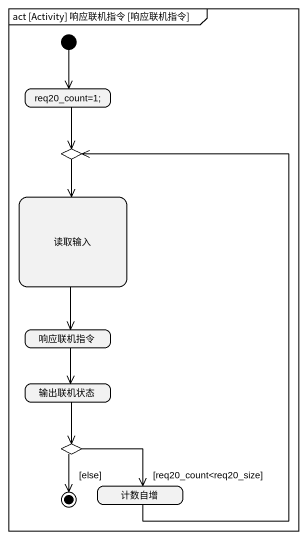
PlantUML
@startuml
mainframe act [Activity] 响应联机指令 [响应联机指令]
hide empty description
state "req20_count=1;" as req20_count_1
state choice1 <<choice>>
state 读取输入
state 响应联机指令
state 输出联机状态
state choice2 <<choice>>
state 计数自增
[*] --> req20_count_1
req20_count_1 --> choice1
choice1 --> 读取输入
读取输入 --> 响应联机指令
响应联机指令 --> 输出联机状态
输出联机状态 --> choice2
choice2 --> 计数自增 : [req20_count<req20_size]
计数自增 -up-> choice1
choice2 --> [*] : [else]
@enduml
